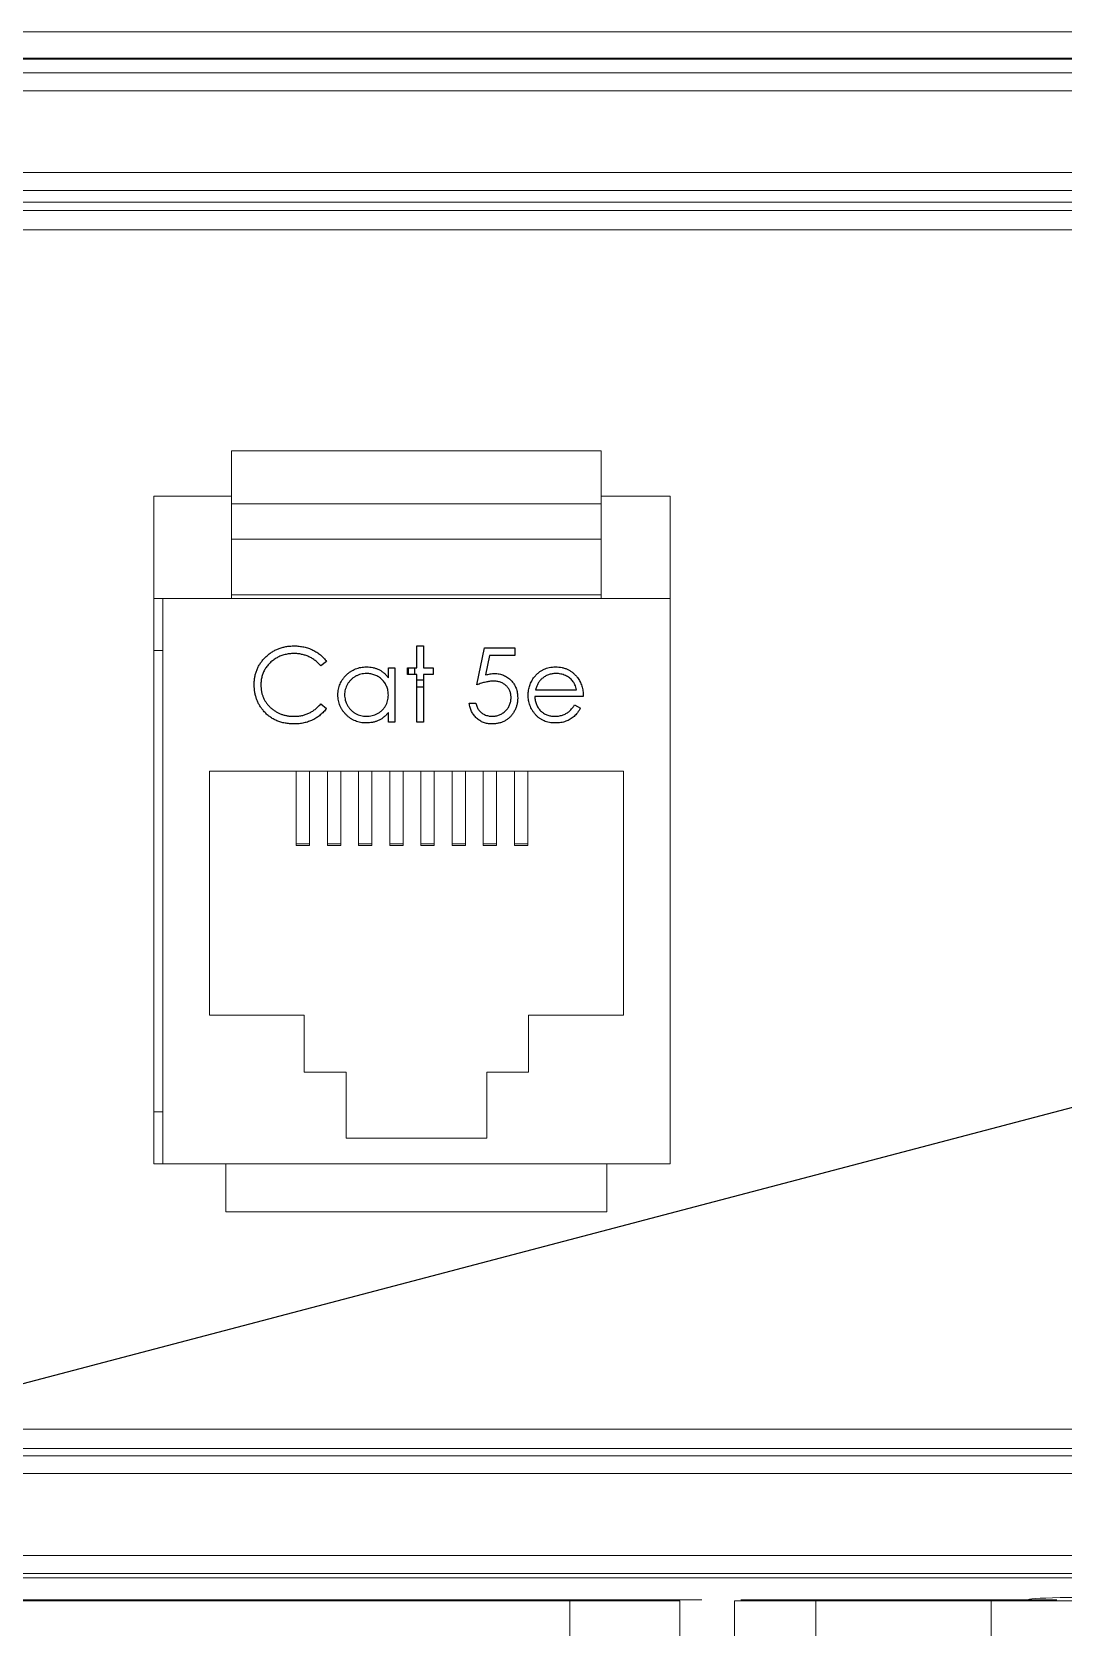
# Model space of a CAD drawing. Header units: inches. Extents: x 0 to 34.2, y 0 to 22.
# Drawn here: x 7.816 to 8.372, y 9.25 to 10.11 of the extents above; entities that cross this region are included whole.
import ezdxf
from ezdxf.enums import TextEntityAlignment as Align

# ---------------------------------------------------------------- set-up
doc = ezdxf.new("R2010")
doc.units = ezdxf.units.IN
doc.header["$MEASUREMENT"] = 0
for name, color, linetype in [('RED_16AWG', 1, 'Continuous'), ('SYMS', 7, 'Continuous'), ('Text', 140, 'Continuous')]:
    doc.layers.add(name, color=color, linetype=linetype)
doc.styles.add('WD', font='romans.shx', dxfattribs={"height": 0.185})

# ---------------------------------------------------------------- blocks, each defined once
blk = doc.blocks.new('HDV1_PROG_PORT')
at = {"color": 7, "linetype": 'Continuous', "lineweight": 15}
for p, q in [((2.00368, 0.86009), (0.14578, 0.86009)), ((0.30708, 0.84592), (1.84717, 0.84592)), ((0.30708, 0.84537), (1.84717, 0.84537)), ((1.85481, 0.83799), (0.29849, 0.83799)), ((0.29849, 0.82839), (1.85481, 0.82839)), ((1.78928, 0.78422), (0.36402, 0.78422)), ((0.36402, 0.77462), (1.78928, 0.77462)), ((0.35053, 0.76826), (1.80373, 0.76826)), ((0.41968, 0.76375), (1.73484, 0.76375)), ((0.34717, 0.75343), (1.80709, 0.75343)), ((0.81069, 0.63432), (0.61145, 0.63432)), ((0.61145, 0.60575), (0.61145, 0.63432)), ((0.81069, 0.63432), (0.81069, 0.60575)), ((0.56945, 0.60989), (0.56945, 0.24983)), ((0.61145, 0.60989), (0.56945, 0.60989)), ((0.61145, 0.60575), (0.61145, 0.58655)), ((0.61145, 0.60575), (0.81069, 0.60575)), ((0.84789, 0.60989), (0.81069, 0.60989)), ((0.81069, 0.60575), (0.81069, 0.58655)), ((0.84789, 0.60989), (0.84789, 0.55468)), ((0.61145, 0.55655), (0.61145, 0.58655)), ((0.61145, 0.58655), (0.81069, 0.58655)), ((0.81069, 0.55655), (0.81069, 0.58655)), ((0.56945, 0.55468), (0.57425, 0.55468)), ((0.57425, 0.55468), (0.84789, 0.55468)), ((0.57425, 0.24983), (0.57425, 0.55468)), ((0.61145, 0.55655), (0.81069, 0.55655)), ((0.61145, 0.55468), (0.61145, 0.55655)), ((0.81069, 0.55468), (0.81069, 0.55655)), ((0.84789, 0.55468), (0.84789, 0.24983)), ((0.56945, 0.5266), (0.57425, 0.5266)), ((0.59945, 0.46155), (0.59945, 0.33)), ((0.82269, 0.46155), (0.59945, 0.46155)), ((0.64626, 0.42244), (0.64626, 0.46155)), ((0.65346, 0.42244), (0.65346, 0.46155)), ((0.66306, 0.42244), (0.66306, 0.46155)), ((0.67026, 0.42244), (0.67026, 0.46155)), ((0.67986, 0.42244), (0.67986, 0.46155)), ((0.68707, 0.42244), (0.68707, 0.46155)), ((0.69667, 0.42244), (0.69667, 0.46155)), ((0.70387, 0.42244), (0.70387, 0.46155)), ((0.71347, 0.42244), (0.71347, 0.46155)), ((0.72067, 0.42244), (0.72067, 0.46155)), ((0.73027, 0.42244), (0.73027, 0.46155)), ((0.73747, 0.42244), (0.73747, 0.46155)), ((0.74708, 0.42244), (0.74708, 0.46155)), ((0.75428, 0.42244), (0.75428, 0.46155)), ((0.76388, 0.42244), (0.76388, 0.46155)), ((0.77108, 0.42244), (0.77108, 0.46155)), ((0.82269, 0.33), (0.82269, 0.46155)), ((0.64626, 0.42154), (0.64626, 0.42244)), ((0.64626, 0.42244), (0.65346, 0.42244)), ((0.65346, 0.42154), (0.64626, 0.42154)), ((0.65346, 0.42244), (0.65346, 0.42154)), ((0.66306, 0.42244), (0.66306, 0.42154)), ((0.66306, 0.42244), (0.67026, 0.42244)), ((0.67026, 0.42154), (0.66306, 0.42154)), ((0.67026, 0.42244), (0.67026, 0.42154)), ((0.67986, 0.42244), (0.67986, 0.42154)), ((0.67986, 0.42244), (0.68707, 0.42244)), ((0.68707, 0.42154), (0.67986, 0.42154)), ((0.68707, 0.42244), (0.68707, 0.42154)), ((0.69667, 0.42244), (0.69667, 0.42154)), ((0.69667, 0.42244), (0.70387, 0.42244)), ((0.70387, 0.42154), (0.69667, 0.42154)), ((0.70387, 0.42244), (0.70387, 0.42154)), ((0.71347, 0.42244), (0.71347, 0.42154)), ((0.71347, 0.42244), (0.72067, 0.42244)), ((0.72067, 0.42154), (0.71347, 0.42154)), ((0.72067, 0.42244), (0.72067, 0.42154)), ((0.73027, 0.42244), (0.73027, 0.42154)), ((0.73027, 0.42244), (0.73747, 0.42244)), ((0.73747, 0.42154), (0.73027, 0.42154)), ((0.73747, 0.42244), (0.73747, 0.42154)), ((0.74708, 0.42244), (0.74708, 0.42154)), ((0.74708, 0.42244), (0.75428, 0.42244)), ((0.75428, 0.42154), (0.74708, 0.42154)), ((0.75428, 0.42244), (0.75428, 0.42154)), ((0.76388, 0.42244), (0.76388, 0.42154)), ((0.76388, 0.42244), (0.77108, 0.42244)), ((0.77108, 0.42154), (0.76388, 0.42154)), ((0.77108, 0.42244), (0.77108, 0.42154)), ((0.59945, 0.33), (0.65058, 0.33)), ((0.65058, 0.33), (0.65058, 0.29928)), ((0.77156, 0.33), (0.82269, 0.33)), ((0.77156, 0.29928), (0.77156, 0.33)), ((0.65058, 0.29928), (0.67314, 0.29928)), ((0.67314, 0.29928), (0.67314, 0.26375)), ((0.749, 0.29928), (0.77156, 0.29928)), ((0.749, 0.26375), (0.749, 0.29928)), ((0.56945, 0.27792), (0.57425, 0.27792)), ((0.67314, 0.26375), (0.749, 0.26375)), ((0.57425, 0.24983), (0.56945, 0.24983)), ((0.84789, 0.24983), (0.57425, 0.24983)), ((0.60833, 0.22391), (0.60833, 0.24983)), ((0.81381, 0.22391), (0.81381, 0.24983)), ((0.60833, 0.22391), (0.81381, 0.22391)), ((1.80709, 0.10677), (0.34717, 0.10677)), ((1.73484, 0.09645), (0.41968, 0.09645)), ((1.78928, 0.09243), (0.36402, 0.09243)), ((0.36402, 0.08283), (1.78928, 0.08283)), ((1.85481, 0.03866), (0.29849, 0.03866)), ((0.29849, 0.02906), (1.85481, 0.02906)), ((1.84717, 0.02662), (0.30708, 0.02662)), ((0.86503, 0.01483), (0.30708, 0.01483)), ((0.79388, 0.01428), (0.30708, 0.01428)), ((0.8531, 0.01428), (0.79388, 0.01428)), ((0.79388, 0.01428), (0.79388, -0.1067)), ((0.8531, -0.1067), (0.8531, 0.01428)), ((0.92641, 0.01428), (0.88254, 0.01428)), ((0.88254, 0.01428), (0.88254, -0.1067)), ((1.04128, 0.01483), (0.88596, 0.01483)), ((0.92641, 0.01428), (0.92641, -0.1067)), ((1.02096, 0.01428), (0.92641, 0.01428)), ((1.1333, 0.01428), (1.02096, 0.01428)), ((1.02096, 0.01428), (1.02096, -0.1067)), ((1.04128, 0.01483), (1.05636, 0.01483))]:
    blk.add_line(p, q, dxfattribs=at)
at = {"color": 7, "linetype": 'Continuous', "lineweight": 15, "extrusion": (0, 0, -1)}
blk.add_ellipse((1.07713, 0.01495), major_axis=(-0.03601, 0), ratio=0.034921, start_param=6.189716, end_param=9.518247, dxfattribs=at)
at = {"color": 7, "linetype": 'Continuous', "lineweight": 15}
for points, degree in [([(0.85149, 0.01428), (0.85149, 0.01483)], 1), ([(0.8995, 0.01483), (0.8995, 0.01428)], 1), ([(0.90778, 0.01428), (0.90749, 0.01466), (0.90715, 0.01483), (0.90675, 0.01483)], 3), ([(0.9091, 0.01483), (0.9091, 0.01428)], 1)]:
    blk.add_open_spline(points, degree=degree, dxfattribs=at)
at = {"layer": 'Text'}
for p, q in [((0.71132, 0.51726), (0.71132, 0.52906)), ((0.71132, 0.52906), (0.71491, 0.52906)), ((0.71491, 0.52906), (0.71491, 0.51726)), ((0.74363, 0.50803), (0.74773, 0.52804)), ((0.74773, 0.52804), (0.76415, 0.52804)), ((0.76415, 0.52804), (0.76415, 0.52393)), ((0.66259, 0.52069), (0.65945, 0.51829)), ((0.69593, 0.51726), (0.69952, 0.51726)), ((0.69593, 0.51185), (0.69593, 0.51726)), ((0.69952, 0.51726), (0.69952, 0.48803)), ((0.70619, 0.51367), (0.70619, 0.51726)), ((0.70619, 0.51726), (0.71132, 0.51726)), ((0.70657, 0.51726), (0.70657, 0.51367)), ((0.71016, 0.51367), (0.71016, 0.51726)), ((0.71491, 0.51726), (0.72004, 0.51726)), ((0.72004, 0.51726), (0.72004, 0.51367)), ((0.75054, 0.52393), (0.74838, 0.51341)), ((0.76415, 0.52393), (0.75054, 0.52393)), ((0.71132, 0.51367), (0.70619, 0.51367)), ((0.71132, 0.48803), (0.71132, 0.51367)), ((0.71491, 0.51061), (0.71132, 0.51061)), ((0.72004, 0.51367), (0.71491, 0.51367)), ((0.71491, 0.51367), (0.71491, 0.48803)), ((0.71132, 0.50702), (0.71491, 0.50702)), ((0.80107, 0.50188), (0.77492, 0.50188)), ((0.77529, 0.50547), (0.79748, 0.50547)), ((0.65945, 0.49777), (0.66259, 0.49539)), ((0.69593, 0.48803), (0.69593, 0.49309)), ((0.73953, 0.49829), (0.74312, 0.49829)), ((0.79635, 0.49726), (0.79954, 0.49559)), ((0.69952, 0.48803), (0.69593, 0.48803)), ((0.71491, 0.48803), (0.71132, 0.48803))]:
    blk.add_line(p, q, dxfattribs=at)
at = {"layer": 'Text', "flags": 128}
for points in [[(0.68415, 0.51419), (0.68415, 0.51419)], [(0.67234, 0.50269), (0.67234, 0.50269)]]:
    blk.add_lwpolyline(points, dxfattribs=at)
at = {"layer": 'Text'}
for points, knots in [([(0.62361, 0.50826), (0.62363, 0.50898), (0.62366, 0.5104), (0.62396, 0.51248), (0.62444, 0.51447), (0.62512, 0.51637), (0.62598, 0.51819), (0.62704, 0.51991), (0.62829, 0.52155), (0.62973, 0.52308), (0.6313, 0.52448), (0.63298, 0.52572), (0.63478, 0.52674), (0.63666, 0.5276), (0.63864, 0.52826), (0.64072, 0.52872), (0.6429, 0.52901), (0.64438, 0.52904), (0.64514, 0.52906)], [0, 0, 0, 0, 0.0645578, 0.1270135, 0.1879548, 0.2480139, 0.3077477, 0.3682345, 0.4294698, 0.4927434, 0.5562578, 0.6182168, 0.6796555, 0.7412455, 0.8034153, 0.8668155, 0.9323283, 1, 1, 1, 1]), ([(0.62361, 0.50826), (0.62363, 0.50898), (0.62366, 0.5104), (0.62396, 0.51248), (0.62444, 0.51447), (0.62512, 0.51637), (0.62598, 0.51819), (0.62704, 0.51991), (0.62829, 0.52155), (0.62973, 0.52308), (0.6313, 0.52448), (0.63298, 0.52572), (0.63478, 0.52674), (0.63666, 0.5276), (0.63864, 0.52826), (0.64072, 0.52872), (0.6429, 0.52901), (0.64438, 0.52904), (0.64514, 0.52906)], [0, 0, 0, 0, 0.0645578, 0.1270135, 0.1879548, 0.2480139, 0.3077477, 0.3682345, 0.4294698, 0.4927434, 0.5562578, 0.6182168, 0.6796555, 0.7412455, 0.8034153, 0.8668155, 0.9323283, 1, 1, 1, 1]), ([(0.64491, 0.52496), (0.64451, 0.52495), (0.64371, 0.52494), (0.64253, 0.52482), (0.64136, 0.52465), (0.64023, 0.5244), (0.63911, 0.52408), (0.63801, 0.5237), (0.63695, 0.52322), (0.6359, 0.5227), (0.6349, 0.52211), (0.63395, 0.52147), (0.63305, 0.52078), (0.63222, 0.52004), (0.63144, 0.51926), (0.63072, 0.51842), (0.63007, 0.51753), (0.62947, 0.5166), (0.62893, 0.51563), (0.62847, 0.51462), (0.62807, 0.51359), (0.62776, 0.51253), (0.62751, 0.51144), (0.62733, 0.51031), (0.62721, 0.50916), (0.6272, 0.50838), (0.6272, 0.50799)], [0, 0, 0, 0, 0.043955, 0.087502, 0.130463, 0.172752, 0.215403, 0.25765, 0.300153, 0.343121, 0.385925, 0.427686, 0.468818, 0.509492, 0.549883, 0.58998, 0.630405, 0.670869, 0.711384, 0.751627, 0.791776, 0.832459, 0.873319, 0.914543, 0.956924, 1, 1, 1, 1]), ([(0.64491, 0.52496), (0.64451, 0.52495), (0.64371, 0.52494), (0.64253, 0.52482), (0.64136, 0.52465), (0.64023, 0.5244), (0.63911, 0.52408), (0.63801, 0.5237), (0.63695, 0.52322), (0.6359, 0.5227), (0.6349, 0.52211), (0.63395, 0.52147), (0.63305, 0.52078), (0.63222, 0.52004), (0.63144, 0.51926), (0.63072, 0.51842), (0.63007, 0.51753), (0.62947, 0.5166), (0.62893, 0.51563), (0.62847, 0.51462), (0.62807, 0.51359), (0.62776, 0.51253), (0.62751, 0.51144), (0.62733, 0.51031), (0.62721, 0.50916), (0.6272, 0.50838), (0.6272, 0.50799)], [0, 0, 0, 0, 0.043955, 0.087502, 0.130463, 0.172752, 0.215403, 0.25765, 0.300153, 0.343121, 0.385925, 0.427686, 0.468818, 0.509492, 0.549883, 0.58998, 0.630405, 0.670869, 0.711384, 0.751627, 0.791776, 0.832459, 0.873319, 0.914543, 0.956924, 1, 1, 1, 1]), ([(0.65945, 0.51829), (0.65923, 0.51856), (0.65878, 0.51909), (0.65806, 0.51983), (0.65732, 0.52053), (0.65654, 0.52119), (0.65572, 0.52177), (0.65488, 0.52232), (0.65399, 0.52282), (0.65277, 0.52342), (0.65118, 0.52404), (0.64917, 0.52457), (0.64707, 0.5249), (0.64564, 0.52494), (0.64491, 0.52496)], [0, 0, 0, 0, 0.063163, 0.125475, 0.187121, 0.248294, 0.309295, 0.36985, 0.430973, 0.492456, 0.616148, 0.740844, 0.868183, 1, 1, 1, 1]), ([(0.65945, 0.51829), (0.65923, 0.51856), (0.65878, 0.51909), (0.65806, 0.51983), (0.65732, 0.52053), (0.65654, 0.52119), (0.65572, 0.52177), (0.65488, 0.52232), (0.65399, 0.52282), (0.65277, 0.52342), (0.65118, 0.52404), (0.64917, 0.52457), (0.64707, 0.5249), (0.64564, 0.52494), (0.64491, 0.52496)], [0, 0, 0, 0, 0.063163, 0.125475, 0.187121, 0.248294, 0.309295, 0.36985, 0.430973, 0.492456, 0.616148, 0.740844, 0.868183, 1, 1, 1, 1]), ([(0.64514, 0.52906), (0.6456, 0.52906), (0.64651, 0.52904), (0.64785, 0.52894), (0.64916, 0.52876), (0.65044, 0.52852), (0.65168, 0.52822), (0.65289, 0.52783), (0.65407, 0.52738), (0.65521, 0.52687), (0.65631, 0.52629), (0.65736, 0.52566), (0.65836, 0.52497), (0.65932, 0.52423), (0.66021, 0.52343), (0.66107, 0.52258), (0.66186, 0.52166), (0.66235, 0.52102), (0.66259, 0.52069)], [0, 0, 0, 0, 0.068548, 0.135683, 0.201215, 0.265682, 0.329267, 0.392395, 0.45507, 0.517127, 0.57879, 0.63974, 0.700192, 0.759806, 0.819628, 0.879355, 0.939512, 1, 1, 1, 1]), ([(0.64514, 0.52906), (0.6456, 0.52906), (0.64651, 0.52904), (0.64785, 0.52894), (0.64916, 0.52876), (0.65044, 0.52852), (0.65168, 0.52822), (0.65289, 0.52783), (0.65407, 0.52738), (0.65521, 0.52687), (0.65631, 0.52629), (0.65736, 0.52566), (0.65836, 0.52497), (0.65932, 0.52423), (0.66021, 0.52343), (0.66107, 0.52258), (0.66186, 0.52166), (0.66235, 0.52102), (0.66259, 0.52069)], [0, 0, 0, 0, 0.068548, 0.135683, 0.201215, 0.265682, 0.329267, 0.392395, 0.45507, 0.517127, 0.57879, 0.63974, 0.700192, 0.759806, 0.819628, 0.879355, 0.939512, 1, 1, 1, 1]), ([(0.66875, 0.50273), (0.66876, 0.50323), (0.66879, 0.50424), (0.669, 0.50572), (0.66935, 0.50714), (0.66985, 0.50851), (0.67049, 0.50981), (0.67127, 0.51106), (0.67218, 0.51226), (0.67324, 0.51338), (0.67438, 0.51441), (0.6756, 0.5153), (0.67687, 0.51608), (0.67821, 0.51669), (0.6796, 0.51719), (0.68105, 0.51753), (0.68256, 0.51773), (0.68358, 0.51776), (0.6841, 0.51778)], [0, 0, 0, 0, 0.063775, 0.126079, 0.186904, 0.247574, 0.308003, 0.369132, 0.432033, 0.496791, 0.561611, 0.624914, 0.686726, 0.748079, 0.809582, 0.871631, 0.934886, 1, 1, 1, 1]), ([(0.66875, 0.50273), (0.66876, 0.50323), (0.66879, 0.50424), (0.669, 0.50572), (0.66935, 0.50714), (0.66985, 0.50851), (0.67049, 0.50981), (0.67127, 0.51106), (0.67218, 0.51226), (0.67324, 0.51338), (0.67438, 0.51441), (0.6756, 0.5153), (0.67687, 0.51608), (0.67821, 0.51669), (0.6796, 0.51719), (0.68105, 0.51753), (0.68256, 0.51773), (0.68358, 0.51776), (0.6841, 0.51778)], [0, 0, 0, 0, 0.063775, 0.126079, 0.186904, 0.247574, 0.308003, 0.369132, 0.432033, 0.496791, 0.561611, 0.624914, 0.686726, 0.748079, 0.809582, 0.871631, 0.934886, 1, 1, 1, 1]), ([(0.6841, 0.51778), (0.6847, 0.51776), (0.68587, 0.51773), (0.68758, 0.51746), (0.6892, 0.51701), (0.69074, 0.51639), (0.69219, 0.51557), (0.69355, 0.51454), (0.69481, 0.5133), (0.69555, 0.51235), (0.69593, 0.51185)], [0, 0, 0, 0, 0.129862, 0.254654, 0.376015, 0.495255, 0.614798, 0.738106, 0.865196, 1, 1, 1, 1]), ([(0.6841, 0.51778), (0.6847, 0.51776), (0.68587, 0.51773), (0.68758, 0.51746), (0.6892, 0.51701), (0.69074, 0.51639), (0.69219, 0.51557), (0.69355, 0.51454), (0.69481, 0.5133), (0.69555, 0.51235), (0.69593, 0.51185)], [0, 0, 0, 0, 0.129862, 0.254654, 0.376015, 0.495255, 0.614798, 0.738106, 0.865196, 1, 1, 1, 1]), ([(0.77469, 0.51233), (0.77505, 0.51276), (0.77577, 0.51361), (0.77697, 0.51473), (0.77828, 0.51567), (0.77967, 0.51645), (0.78116, 0.51704), (0.78273, 0.51748), (0.7844, 0.51772), (0.78554, 0.51776), (0.78612, 0.51778)], [0, 0, 0, 0, 0.128835, 0.253589, 0.374643, 0.49534, 0.616325, 0.739759, 0.866842, 1, 1, 1, 1]), ([(0.77469, 0.51233), (0.77505, 0.51276), (0.77577, 0.51361), (0.77697, 0.51473), (0.77828, 0.51567), (0.77967, 0.51645), (0.78116, 0.51704), (0.78273, 0.51748), (0.7844, 0.51772), (0.78554, 0.51776), (0.78612, 0.51778)], [0, 0, 0, 0, 0.128835, 0.253589, 0.374643, 0.49534, 0.616325, 0.739759, 0.866842, 1, 1, 1, 1]), ([(0.78612, 0.51778), (0.78672, 0.51776), (0.7879, 0.51773), (0.78961, 0.51745), (0.79123, 0.517), (0.79276, 0.51637), (0.7942, 0.51556), (0.79554, 0.51455), (0.79679, 0.51338), (0.79752, 0.51248), (0.79789, 0.51202)], [0, 0, 0, 0, 0.13204, 0.259033, 0.38188, 0.502258, 0.622752, 0.744743, 0.870109, 1, 1, 1, 1]), ([(0.78612, 0.51778), (0.78672, 0.51776), (0.7879, 0.51773), (0.78961, 0.51745), (0.79123, 0.517), (0.79276, 0.51637), (0.7942, 0.51556), (0.79554, 0.51455), (0.79679, 0.51338), (0.79752, 0.51248), (0.79789, 0.51202)], [0, 0, 0, 0, 0.13204, 0.259033, 0.38188, 0.502258, 0.622752, 0.744743, 0.870109, 1, 1, 1, 1]), ([(0.62868, 0.494), (0.62828, 0.4945), (0.62747, 0.49549), (0.62644, 0.49709), (0.62556, 0.49876), (0.62485, 0.50052), (0.62429, 0.50235), (0.6239, 0.50425), (0.62365, 0.50623), (0.62362, 0.50758), (0.62361, 0.50826)], [0, 0, 0, 0, 0.124329, 0.247156, 0.36878, 0.490734, 0.613614, 0.738958, 0.867311, 1, 1, 1, 1]), ([(0.62868, 0.494), (0.62828, 0.4945), (0.62747, 0.49549), (0.62644, 0.49709), (0.62556, 0.49876), (0.62485, 0.50052), (0.62429, 0.50235), (0.6239, 0.50425), (0.62365, 0.50623), (0.62362, 0.50758), (0.62361, 0.50826)], [0, 0, 0, 0, 0.124329, 0.247156, 0.36878, 0.490734, 0.613614, 0.738958, 0.867311, 1, 1, 1, 1]), ([(0.6272, 0.50799), (0.62721, 0.5074), (0.62724, 0.50624), (0.6275, 0.50454), (0.62788, 0.50291), (0.62845, 0.50136), (0.62916, 0.49988), (0.63005, 0.49848), (0.63109, 0.49715), (0.63228, 0.49592), (0.63359, 0.49479), (0.63499, 0.4938), (0.63649, 0.49297), (0.63806, 0.49229), (0.63972, 0.49176), (0.64146, 0.49138), (0.64328, 0.49114), (0.64453, 0.49112), (0.64516, 0.49111)], [0, 0, 0, 0, 0.064323, 0.12629, 0.186726, 0.246146, 0.305576, 0.365429, 0.426326, 0.48884, 0.551725, 0.613919, 0.675484, 0.737334, 0.800229, 0.864502, 0.931041, 1, 1, 1, 1]), ([(0.6272, 0.50799), (0.62721, 0.5074), (0.62724, 0.50624), (0.6275, 0.50454), (0.62788, 0.50291), (0.62845, 0.50136), (0.62916, 0.49988), (0.63005, 0.49848), (0.63109, 0.49715), (0.63228, 0.49592), (0.63359, 0.49479), (0.63499, 0.4938), (0.63649, 0.49297), (0.63806, 0.49229), (0.63972, 0.49176), (0.64146, 0.49138), (0.64328, 0.49114), (0.64453, 0.49112), (0.64516, 0.49111)], [0, 0, 0, 0, 0.064323, 0.12629, 0.186726, 0.246146, 0.305576, 0.365429, 0.426326, 0.48884, 0.551725, 0.613919, 0.675484, 0.737334, 0.800229, 0.864502, 0.931041, 1, 1, 1, 1]), ([(0.68415, 0.51419), (0.68362, 0.51417), (0.68259, 0.51413), (0.68107, 0.51384), (0.67961, 0.51336), (0.67823, 0.51271), (0.67694, 0.51189), (0.67579, 0.51089), (0.67477, 0.50975), (0.67391, 0.50847), (0.6732, 0.50709), (0.67271, 0.50566), (0.67239, 0.50419), (0.67235, 0.50319), (0.67234, 0.50269)], [0, 0, 0, 0, 0.0859205, 0.1695934, 0.2524755, 0.3362445, 0.4195045, 0.5020359, 0.5847746, 0.6698465, 0.7541849, 0.8366582, 0.9180097, 1, 1, 1, 1]), ([(0.69593, 0.50258), (0.69592, 0.50299), (0.6959, 0.50378), (0.69573, 0.50495), (0.69547, 0.50607), (0.6951, 0.50713), (0.69461, 0.50815), (0.69403, 0.50911), (0.69333, 0.51003), (0.69254, 0.51087), (0.69167, 0.51165), (0.69074, 0.51234), (0.68976, 0.5129), (0.68873, 0.51337), (0.68766, 0.51375), (0.68653, 0.51399), (0.68536, 0.51417), (0.68456, 0.51418), (0.68415, 0.51419)], [0, 0, 0, 0, 0.065634, 0.129188, 0.191219, 0.251913, 0.312507, 0.373494, 0.435152, 0.498741, 0.562095, 0.624187, 0.685476, 0.746097, 0.807612, 0.869967, 0.933951, 1, 1, 1, 1]), ([(0.69593, 0.50258), (0.69592, 0.50299), (0.6959, 0.50378), (0.69573, 0.50495), (0.69547, 0.50607), (0.6951, 0.50713), (0.69461, 0.50815), (0.69403, 0.50911), (0.69333, 0.51003), (0.69254, 0.51087), (0.69167, 0.51165), (0.69074, 0.51234), (0.68976, 0.5129), (0.68873, 0.51337), (0.68766, 0.51375), (0.68653, 0.51399), (0.68536, 0.51417), (0.68456, 0.51418), (0.68415, 0.51419)], [0, 0, 0, 0, 0.065634, 0.129188, 0.191219, 0.251913, 0.312507, 0.373494, 0.435152, 0.498741, 0.562095, 0.624187, 0.685476, 0.746097, 0.807612, 0.869967, 0.933951, 1, 1, 1, 1]), ([(0.75245, 0.51008), (0.75213, 0.51008), (0.75149, 0.51006), (0.75051, 0.50996), (0.74948, 0.5098), (0.7484, 0.50958), (0.74728, 0.50928), (0.7461, 0.50893), (0.74488, 0.50851), (0.74405, 0.50819), (0.74363, 0.50803)], [0, 0, 0, 0, 0.102203, 0.211023, 0.3251, 0.446502, 0.573788, 0.708901, 0.850358, 1, 1, 1, 1]), ([(0.75245, 0.51008), (0.75213, 0.51008), (0.75149, 0.51006), (0.75051, 0.50996), (0.74948, 0.5098), (0.7484, 0.50958), (0.74728, 0.50928), (0.7461, 0.50893), (0.74488, 0.50851), (0.74405, 0.50819), (0.74363, 0.50803)], [0, 0, 0, 0, 0.102203, 0.211023, 0.3251, 0.446502, 0.573788, 0.708901, 0.850358, 1, 1, 1, 1]), ([(0.74838, 0.51341), (0.74881, 0.51353), (0.74963, 0.51375), (0.75084, 0.514), (0.75199, 0.51416), (0.75273, 0.51418), (0.75309, 0.51419)], [0, 0, 0, 0, 0.275068, 0.532901, 0.773973, 1, 1, 1, 1]), ([(0.74838, 0.51341), (0.74881, 0.51353), (0.74963, 0.51375), (0.75084, 0.514), (0.75199, 0.51416), (0.75273, 0.51418), (0.75309, 0.51419)], [0, 0, 0, 0, 0.275068, 0.532901, 0.773973, 1, 1, 1, 1]), ([(0.76209, 0.50125), (0.76209, 0.50157), (0.76207, 0.5022), (0.76195, 0.50312), (0.76174, 0.50399), (0.76145, 0.50481), (0.76108, 0.50559), (0.76063, 0.50633), (0.76009, 0.50701), (0.75947, 0.50764), (0.75879, 0.50822), (0.75805, 0.50872), (0.75724, 0.50914), (0.7564, 0.5095), (0.75548, 0.50975), (0.75452, 0.50995), (0.7535, 0.51006), (0.7528, 0.51008), (0.75245, 0.51008)], [0, 0, 0, 0, 0.065351, 0.127916, 0.18836, 0.247216, 0.30563, 0.36377, 0.422661, 0.482687, 0.5433, 0.604118, 0.664965, 0.727413, 0.791468, 0.858055, 0.927037, 1, 1, 1, 1]), ([(0.76209, 0.50125), (0.76209, 0.50157), (0.76207, 0.5022), (0.76195, 0.50312), (0.76174, 0.50399), (0.76145, 0.50481), (0.76108, 0.50559), (0.76063, 0.50633), (0.76009, 0.50701), (0.75947, 0.50764), (0.75879, 0.50822), (0.75805, 0.50872), (0.75724, 0.50914), (0.7564, 0.5095), (0.75548, 0.50975), (0.75452, 0.50995), (0.7535, 0.51006), (0.7528, 0.51008), (0.75245, 0.51008)], [0, 0, 0, 0, 0.065351, 0.127916, 0.18836, 0.247216, 0.30563, 0.36377, 0.422661, 0.482687, 0.5433, 0.604118, 0.664965, 0.727413, 0.791468, 0.858055, 0.927037, 1, 1, 1, 1]), ([(0.75309, 0.51419), (0.75354, 0.51418), (0.75442, 0.51416), (0.7557, 0.51398), (0.75693, 0.51369), (0.7581, 0.51329), (0.7592, 0.51277), (0.76024, 0.51213), (0.76123, 0.51138), (0.76214, 0.51052), (0.76297, 0.50957), (0.7637, 0.50856), (0.76432, 0.50747), (0.76482, 0.50632), (0.76521, 0.50511), (0.76548, 0.50383), (0.76565, 0.50249), (0.76567, 0.50157), (0.76568, 0.5011)], [0, 0, 0, 0, 0.065808, 0.129394, 0.190894, 0.251281, 0.310815, 0.370371, 0.430768, 0.492881, 0.555104, 0.616067, 0.677256, 0.73826, 0.800762, 0.864778, 0.931045, 1, 1, 1, 1]), ([(0.75309, 0.51419), (0.75354, 0.51418), (0.75442, 0.51416), (0.7557, 0.51398), (0.75693, 0.51369), (0.7581, 0.51329), (0.7592, 0.51277), (0.76024, 0.51213), (0.76123, 0.51138), (0.76214, 0.51052), (0.76297, 0.50957), (0.7637, 0.50856), (0.76432, 0.50747), (0.76482, 0.50632), (0.76521, 0.50511), (0.76548, 0.50383), (0.76565, 0.50249), (0.76567, 0.50157), (0.76568, 0.5011)], [0, 0, 0, 0, 0.065808, 0.129394, 0.190894, 0.251281, 0.310815, 0.370371, 0.430768, 0.492881, 0.555104, 0.616067, 0.677256, 0.73826, 0.800762, 0.864778, 0.931045, 1, 1, 1, 1]), ([(0.77133, 0.50257), (0.77134, 0.50302), (0.77136, 0.50391), (0.77151, 0.50522), (0.77178, 0.5065), (0.77215, 0.50775), (0.77262, 0.50895), (0.77321, 0.51012), (0.77389, 0.51126), (0.77442, 0.51197), (0.77469, 0.51233)], [0, 0, 0, 0, 0.128045, 0.253768, 0.377428, 0.500551, 0.623296, 0.746578, 0.872348, 1, 1, 1, 1]), ([(0.77133, 0.50257), (0.77134, 0.50302), (0.77136, 0.50391), (0.77151, 0.50522), (0.77178, 0.5065), (0.77215, 0.50775), (0.77262, 0.50895), (0.77321, 0.51012), (0.77389, 0.51126), (0.77442, 0.51197), (0.77469, 0.51233)], [0, 0, 0, 0, 0.128045, 0.253768, 0.377428, 0.500551, 0.623296, 0.746578, 0.872348, 1, 1, 1, 1]), ([(0.77877, 0.51145), (0.77858, 0.51127), (0.77819, 0.51092), (0.77768, 0.51032), (0.77718, 0.50967), (0.77673, 0.50895), (0.77632, 0.50817), (0.77594, 0.50733), (0.77559, 0.50642), (0.77539, 0.50579), (0.77529, 0.50547)], [0, 0, 0, 0, 0.109984, 0.22258, 0.3385, 0.458709, 0.585535, 0.717518, 0.854667, 1, 1, 1, 1]), ([(0.77877, 0.51145), (0.77858, 0.51127), (0.77819, 0.51092), (0.77768, 0.51032), (0.77718, 0.50967), (0.77673, 0.50895), (0.77632, 0.50817), (0.77594, 0.50733), (0.77559, 0.50642), (0.77539, 0.50579), (0.77529, 0.50547)], [0, 0, 0, 0, 0.109984, 0.22258, 0.3385, 0.458709, 0.585535, 0.717518, 0.854667, 1, 1, 1, 1]), ([(0.7863, 0.51419), (0.78595, 0.51418), (0.78524, 0.51417), (0.78419, 0.51403), (0.78319, 0.51382), (0.78222, 0.51352), (0.7813, 0.51313), (0.78041, 0.51266), (0.77957, 0.5121), (0.77904, 0.51166), (0.77877, 0.51145)], [0, 0, 0, 0, 0.131092, 0.259141, 0.384162, 0.505992, 0.629098, 0.750669, 0.874039, 1, 1, 1, 1]), ([(0.7863, 0.51419), (0.78595, 0.51418), (0.78524, 0.51417), (0.78419, 0.51403), (0.78319, 0.51382), (0.78222, 0.51352), (0.7813, 0.51313), (0.78041, 0.51266), (0.77957, 0.5121), (0.77904, 0.51166), (0.77877, 0.51145)], [0, 0, 0, 0, 0.131092, 0.259141, 0.384162, 0.505992, 0.629098, 0.750669, 0.874039, 1, 1, 1, 1]), ([(0.79748, 0.50547), (0.79735, 0.50594), (0.7971, 0.50686), (0.79657, 0.50813), (0.79598, 0.50926), (0.79527, 0.51024), (0.79447, 0.5111), (0.79355, 0.51186), (0.79252, 0.51254), (0.79138, 0.51312), (0.79017, 0.5136), (0.78891, 0.51393), (0.78762, 0.51416), (0.78674, 0.51418), (0.7863, 0.51419)], [0, 0, 0, 0, 0.09624, 0.185231, 0.267501, 0.3444, 0.419595, 0.496891, 0.576638, 0.660268, 0.745387, 0.83004, 0.914474, 1, 1, 1, 1]), ([(0.79748, 0.50547), (0.79735, 0.50594), (0.7971, 0.50686), (0.79657, 0.50813), (0.79598, 0.50926), (0.79527, 0.51024), (0.79447, 0.5111), (0.79355, 0.51186), (0.79252, 0.51254), (0.79138, 0.51312), (0.79017, 0.5136), (0.78891, 0.51393), (0.78762, 0.51416), (0.78674, 0.51418), (0.7863, 0.51419)], [0, 0, 0, 0, 0.09624, 0.185231, 0.267501, 0.3444, 0.419595, 0.496891, 0.576638, 0.660268, 0.745387, 0.83004, 0.914474, 1, 1, 1, 1]), ([(0.79789, 0.51202), (0.79815, 0.51168), (0.79865, 0.51099), (0.79928, 0.50987), (0.79983, 0.50869), (0.80027, 0.50745), (0.80062, 0.50615), (0.80088, 0.50478), (0.80103, 0.50335), (0.80106, 0.50237), (0.80107, 0.50188)], [0, 0, 0, 0, 0.118522, 0.236255, 0.356174, 0.47725, 0.60154, 0.729618, 0.862158, 1, 1, 1, 1]), ([(0.79789, 0.51202), (0.79815, 0.51168), (0.79865, 0.51099), (0.79928, 0.50987), (0.79983, 0.50869), (0.80027, 0.50745), (0.80062, 0.50615), (0.80088, 0.50478), (0.80103, 0.50335), (0.80106, 0.50237), (0.80107, 0.50188)], [0, 0, 0, 0, 0.118522, 0.236255, 0.356174, 0.47725, 0.60154, 0.729618, 0.862158, 1, 1, 1, 1]), ([(0.68399, 0.48752), (0.68347, 0.48753), (0.68245, 0.48756), (0.68096, 0.48777), (0.67951, 0.48812), (0.67813, 0.4886), (0.67681, 0.48923), (0.67554, 0.48999), (0.67433, 0.4909), (0.67319, 0.49193), (0.67215, 0.49306), (0.67124, 0.49426), (0.67047, 0.49553), (0.66984, 0.49685), (0.66934, 0.49824), (0.669, 0.49968), (0.66879, 0.50118), (0.66876, 0.50221), (0.66875, 0.50273)], [0, 0, 0, 0, 0.06462, 0.1274335, 0.1890041, 0.2499301, 0.3106685, 0.372329, 0.4349391, 0.4995755, 0.5641912, 0.6267352, 0.6881093, 0.7492936, 0.8103305, 0.8719012, 0.9350459, 1, 1, 1, 1]), ([(0.68399, 0.48752), (0.68347, 0.48753), (0.68245, 0.48756), (0.68096, 0.48777), (0.67951, 0.48812), (0.67813, 0.4886), (0.67681, 0.48923), (0.67554, 0.48999), (0.67433, 0.4909), (0.67319, 0.49193), (0.67215, 0.49306), (0.67124, 0.49426), (0.67047, 0.49553), (0.66984, 0.49685), (0.66934, 0.49824), (0.669, 0.49968), (0.66879, 0.50118), (0.66876, 0.50221), (0.66875, 0.50273)], [0, 0, 0, 0, 0.06462, 0.1274335, 0.1890041, 0.2499301, 0.3106685, 0.372329, 0.4349391, 0.4995755, 0.5641912, 0.6267352, 0.6881093, 0.7492936, 0.8103305, 0.8719012, 0.9350459, 1, 1, 1, 1]), ([(0.67234, 0.50269), (0.67236, 0.50219), (0.6724, 0.50119), (0.67271, 0.49972), (0.67322, 0.49828), (0.67392, 0.4969), (0.6748, 0.49561), (0.67581, 0.49445), (0.67698, 0.49345), (0.67827, 0.49261), (0.67965, 0.49193), (0.6811, 0.49146), (0.68259, 0.49116), (0.6836, 0.49112), (0.68412, 0.49111)], [0, 0, 0, 0, 0.081589, 0.162859, 0.245484, 0.330807, 0.416493, 0.499893, 0.583048, 0.667158, 0.751312, 0.833785, 0.916256, 1, 1, 1, 1]), ([(0.67234, 0.50269), (0.67236, 0.50219), (0.6724, 0.50119), (0.67271, 0.49972), (0.67322, 0.49828), (0.67392, 0.4969), (0.6748, 0.49561), (0.67581, 0.49445), (0.67698, 0.49345), (0.67827, 0.49261), (0.67965, 0.49193), (0.6811, 0.49146), (0.68259, 0.49116), (0.6836, 0.49112), (0.68412, 0.49111)], [0, 0, 0, 0, 0.081589, 0.162859, 0.245484, 0.330807, 0.416493, 0.499893, 0.583048, 0.667158, 0.751312, 0.833785, 0.916256, 1, 1, 1, 1]), ([(0.68412, 0.49111), (0.68464, 0.49113), (0.68567, 0.49116), (0.68719, 0.49145), (0.68867, 0.49193), (0.69009, 0.49259), (0.69141, 0.49341), (0.69259, 0.49437), (0.69359, 0.49549), (0.69444, 0.49672), (0.6951, 0.49806), (0.69559, 0.49949), (0.69587, 0.50101), (0.69591, 0.50205), (0.69593, 0.50258)], [0, 0, 0, 0, 0.084802, 0.168664, 0.252552, 0.33824, 0.423103, 0.505556, 0.586176, 0.667136, 0.748499, 0.830452, 0.913456, 1, 1, 1, 1]), ([(0.68412, 0.49111), (0.68464, 0.49113), (0.68567, 0.49116), (0.68719, 0.49145), (0.68867, 0.49193), (0.69009, 0.49259), (0.69141, 0.49341), (0.69259, 0.49437), (0.69359, 0.49549), (0.69444, 0.49672), (0.6951, 0.49806), (0.69559, 0.49949), (0.69587, 0.50101), (0.69591, 0.50205), (0.69593, 0.50258)], [0, 0, 0, 0, 0.084802, 0.168664, 0.252552, 0.33824, 0.423103, 0.505556, 0.586176, 0.667136, 0.748499, 0.830452, 0.913456, 1, 1, 1, 1]), ([(0.76568, 0.5011), (0.76568, 0.50077), (0.76566, 0.50013), (0.76558, 0.49916), (0.76544, 0.49822), (0.76524, 0.4973), (0.76498, 0.4964), (0.76467, 0.49552), (0.76429, 0.49467), (0.76387, 0.49383), (0.7634, 0.49303), (0.76287, 0.49228), (0.76232, 0.49157), (0.76173, 0.49091), (0.76108, 0.4903), (0.7604, 0.48974), (0.75968, 0.48922), (0.75892, 0.48876), (0.75813, 0.48834), (0.7573, 0.48799), (0.75645, 0.48768), (0.75557, 0.48743), (0.75465, 0.48724), (0.7537, 0.48711), (0.75273, 0.48701), (0.75207, 0.48701), (0.75173, 0.487)], [0, 0, 0, 0, 0.044014, 0.087434, 0.130118, 0.172554, 0.214555, 0.256298, 0.298438, 0.340849, 0.382715, 0.423924, 0.464246, 0.504074, 0.543862, 0.583567, 0.623094, 0.663229, 0.703551, 0.743938, 0.784541, 0.82575, 0.867757, 0.910745, 0.954914, 1, 1, 1, 1]), ([(0.76568, 0.5011), (0.76568, 0.50077), (0.76566, 0.50013), (0.76558, 0.49916), (0.76544, 0.49822), (0.76524, 0.4973), (0.76498, 0.4964), (0.76467, 0.49552), (0.76429, 0.49467), (0.76387, 0.49383), (0.7634, 0.49303), (0.76287, 0.49228), (0.76232, 0.49157), (0.76173, 0.49091), (0.76108, 0.4903), (0.7604, 0.48974), (0.75968, 0.48922), (0.75892, 0.48876), (0.75813, 0.48834), (0.7573, 0.48799), (0.75645, 0.48768), (0.75557, 0.48743), (0.75465, 0.48724), (0.7537, 0.48711), (0.75273, 0.48701), (0.75207, 0.48701), (0.75173, 0.487)], [0, 0, 0, 0, 0.044014, 0.087434, 0.130118, 0.172554, 0.214555, 0.256298, 0.298438, 0.340849, 0.382715, 0.423924, 0.464246, 0.504074, 0.543862, 0.583567, 0.623094, 0.663229, 0.703551, 0.743938, 0.784541, 0.82575, 0.867757, 0.910745, 0.954914, 1, 1, 1, 1]), ([(0.75194, 0.49111), (0.75228, 0.49112), (0.75296, 0.49113), (0.75395, 0.49128), (0.75491, 0.4915), (0.75582, 0.49182), (0.75671, 0.49222), (0.75754, 0.49273), (0.75835, 0.49332), (0.75911, 0.49399), (0.75981, 0.49474), (0.76042, 0.49553), (0.76094, 0.49638), (0.76137, 0.49726), (0.76169, 0.4982), (0.76193, 0.49917), (0.76207, 0.5002), (0.76208, 0.5009), (0.76209, 0.50125)], [0, 0, 0, 0, 0.064207, 0.126425, 0.18768, 0.248216, 0.308305, 0.369661, 0.431699, 0.495947, 0.559758, 0.622295, 0.683911, 0.745092, 0.80674, 0.869087, 0.93329, 1, 1, 1, 1]), ([(0.75194, 0.49111), (0.75228, 0.49112), (0.75296, 0.49113), (0.75395, 0.49128), (0.75491, 0.4915), (0.75582, 0.49182), (0.75671, 0.49222), (0.75754, 0.49273), (0.75835, 0.49332), (0.75911, 0.49399), (0.75981, 0.49474), (0.76042, 0.49553), (0.76094, 0.49638), (0.76137, 0.49726), (0.76169, 0.4982), (0.76193, 0.49917), (0.76207, 0.5002), (0.76208, 0.5009), (0.76209, 0.50125)], [0, 0, 0, 0, 0.064207, 0.126425, 0.18768, 0.248216, 0.308305, 0.369661, 0.431699, 0.495947, 0.559758, 0.622295, 0.683911, 0.745092, 0.80674, 0.869087, 0.93329, 1, 1, 1, 1]), ([(0.78603, 0.48752), (0.78547, 0.48753), (0.78437, 0.48755), (0.78278, 0.48778), (0.78128, 0.48813), (0.77987, 0.48864), (0.77856, 0.48929), (0.77734, 0.49009), (0.77621, 0.49103), (0.77521, 0.49212), (0.7743, 0.49328), (0.7735, 0.49449), (0.77283, 0.49575), (0.77229, 0.49704), (0.77185, 0.49837), (0.77154, 0.49973), (0.77137, 0.50114), (0.77134, 0.50209), (0.77133, 0.50257)], [0, 0, 0, 0, 0.071579, 0.139629, 0.204797, 0.268135, 0.329814, 0.391301, 0.453434, 0.516552, 0.579631, 0.641119, 0.701294, 0.76081, 0.819932, 0.87892, 0.938983, 1, 1, 1, 1]), ([(0.78603, 0.48752), (0.78547, 0.48753), (0.78437, 0.48755), (0.78278, 0.48778), (0.78128, 0.48813), (0.77987, 0.48864), (0.77856, 0.48929), (0.77734, 0.49009), (0.77621, 0.49103), (0.77521, 0.49212), (0.7743, 0.49328), (0.7735, 0.49449), (0.77283, 0.49575), (0.77229, 0.49704), (0.77185, 0.49837), (0.77154, 0.49973), (0.77137, 0.50114), (0.77134, 0.50209), (0.77133, 0.50257)], [0, 0, 0, 0, 0.071579, 0.139629, 0.204797, 0.268135, 0.329814, 0.391301, 0.453434, 0.516552, 0.579631, 0.641119, 0.701294, 0.76081, 0.819932, 0.87892, 0.938983, 1, 1, 1, 1]), ([(0.77492, 0.50188), (0.77493, 0.50149), (0.77497, 0.50073), (0.77513, 0.49963), (0.77538, 0.49857), (0.77574, 0.49757), (0.77617, 0.49663), (0.7767, 0.49573), (0.77734, 0.4949), (0.77804, 0.49411), (0.77883, 0.49342), (0.77965, 0.49279), (0.78053, 0.49227), (0.78146, 0.49184), (0.78243, 0.49151), (0.78344, 0.49128), (0.7845, 0.49113), (0.78522, 0.49111), (0.78558, 0.49111)], [0, 0, 0, 0, 0.0683846, 0.1344756, 0.1983911, 0.2607535, 0.3218292, 0.3830372, 0.4446531, 0.507398, 0.5698252, 0.6307776, 0.6909287, 0.7509451, 0.8110495, 0.8723309, 0.9350041, 1, 1, 1, 1]), ([(0.64518, 0.487), (0.64475, 0.48701), (0.6439, 0.48701), (0.64265, 0.48711), (0.64142, 0.48724), (0.64024, 0.48744), (0.63908, 0.48767), (0.63797, 0.48798), (0.63688, 0.48833), (0.63583, 0.48874), (0.63481, 0.4892), (0.63383, 0.48973), (0.63289, 0.49031), (0.63197, 0.49093), (0.63109, 0.49161), (0.63025, 0.49235), (0.62944, 0.49314), (0.62894, 0.49371), (0.62868, 0.494)], [0, 0, 0, 0, 0.069663, 0.13775, 0.203917, 0.26878, 0.332414, 0.394754, 0.45618, 0.516996, 0.577396, 0.637198, 0.696999, 0.756756, 0.816554, 0.876948, 0.938132, 1, 1, 1, 1]), ([(0.64518, 0.487), (0.64475, 0.48701), (0.6439, 0.48701), (0.64265, 0.48711), (0.64142, 0.48724), (0.64024, 0.48744), (0.63908, 0.48767), (0.63797, 0.48798), (0.63688, 0.48833), (0.63583, 0.48874), (0.63481, 0.4892), (0.63383, 0.48973), (0.63289, 0.49031), (0.63197, 0.49093), (0.63109, 0.49161), (0.63025, 0.49235), (0.62944, 0.49314), (0.62894, 0.49371), (0.62868, 0.494)], [0, 0, 0, 0, 0.069663, 0.13775, 0.203917, 0.26878, 0.332414, 0.394754, 0.45618, 0.516996, 0.577396, 0.637198, 0.696999, 0.756756, 0.816554, 0.876948, 0.938132, 1, 1, 1, 1]), ([(0.64516, 0.49111), (0.64586, 0.49113), (0.64723, 0.49116), (0.64925, 0.49149), (0.65118, 0.49201), (0.65302, 0.49274), (0.65478, 0.49369), (0.65644, 0.49484), (0.65802, 0.4962), (0.65897, 0.49724), (0.65945, 0.49777)], [0, 0, 0, 0, 0.128515, 0.252949, 0.374755, 0.49594, 0.617181, 0.740909, 0.867811, 1, 1, 1, 1]), ([(0.64516, 0.49111), (0.64586, 0.49113), (0.64723, 0.49116), (0.64925, 0.49149), (0.65118, 0.49201), (0.65302, 0.49274), (0.65478, 0.49369), (0.65644, 0.49484), (0.65802, 0.4962), (0.65897, 0.49724), (0.65945, 0.49777)], [0, 0, 0, 0, 0.128515, 0.252949, 0.374755, 0.49594, 0.617181, 0.740909, 0.867811, 1, 1, 1, 1]), ([(0.66259, 0.49539), (0.66234, 0.49507), (0.66183, 0.49442), (0.66102, 0.4935), (0.66016, 0.49264), (0.65925, 0.49183), (0.6583, 0.49108), (0.65729, 0.49039), (0.65624, 0.48976), (0.65515, 0.48918), (0.65402, 0.48866), (0.65285, 0.48823), (0.65166, 0.48785), (0.65043, 0.48754), (0.64916, 0.48729), (0.64786, 0.48713), (0.64654, 0.48702), (0.64564, 0.48701), (0.64518, 0.487)], [0, 0, 0, 0, 0.061674, 0.123053, 0.183475, 0.243727, 0.304279, 0.364863, 0.425946, 0.487391, 0.54922, 0.611144, 0.673529, 0.736961, 0.800785, 0.866013, 0.932101, 1, 1, 1, 1]), ([(0.66259, 0.49539), (0.66234, 0.49507), (0.66183, 0.49442), (0.66102, 0.4935), (0.66016, 0.49264), (0.65925, 0.49183), (0.6583, 0.49108), (0.65729, 0.49039), (0.65624, 0.48976), (0.65515, 0.48918), (0.65402, 0.48866), (0.65285, 0.48823), (0.65166, 0.48785), (0.65043, 0.48754), (0.64916, 0.48729), (0.64786, 0.48713), (0.64654, 0.48702), (0.64564, 0.48701), (0.64518, 0.487)], [0, 0, 0, 0, 0.061674, 0.123053, 0.183475, 0.243727, 0.304279, 0.364863, 0.425946, 0.487391, 0.54922, 0.611144, 0.673529, 0.736961, 0.800785, 0.866013, 0.932101, 1, 1, 1, 1]), ([(0.69593, 0.49309), (0.69552, 0.49263), (0.69473, 0.49173), (0.69341, 0.49057), (0.69202, 0.4896), (0.69055, 0.48882), (0.689, 0.48824), (0.68739, 0.48782), (0.68572, 0.48756), (0.68457, 0.48753), (0.68399, 0.48752)], [0, 0, 0, 0, 0.134298, 0.262085, 0.38627, 0.507165, 0.6273, 0.748145, 0.87237, 1, 1, 1, 1]), ([(0.69593, 0.49309), (0.69552, 0.49263), (0.69473, 0.49173), (0.69341, 0.49057), (0.69202, 0.4896), (0.69055, 0.48882), (0.689, 0.48824), (0.68739, 0.48782), (0.68572, 0.48756), (0.68457, 0.48753), (0.68399, 0.48752)], [0, 0, 0, 0, 0.134298, 0.262085, 0.38627, 0.507165, 0.6273, 0.748145, 0.87237, 1, 1, 1, 1]), ([(0.75173, 0.487), (0.75133, 0.48701), (0.75055, 0.48703), (0.7494, 0.48719), (0.74829, 0.48742), (0.74724, 0.48777), (0.74623, 0.48821), (0.74528, 0.48877), (0.74436, 0.48939), (0.7435, 0.49014), (0.74271, 0.49095), (0.74201, 0.49183), (0.74138, 0.49276), (0.74083, 0.49375), (0.74037, 0.4948), (0.74001, 0.49591), (0.73971, 0.49708), (0.73959, 0.49788), (0.73953, 0.49829)], [0, 0, 0, 0, 0.065421, 0.128708, 0.190236, 0.250724, 0.310637, 0.370766, 0.431615, 0.493523, 0.555883, 0.617342, 0.678668, 0.740711, 0.802985, 0.866803, 0.932347, 1, 1, 1, 1]), ([(0.75173, 0.487), (0.75133, 0.48701), (0.75055, 0.48703), (0.7494, 0.48719), (0.74829, 0.48742), (0.74724, 0.48777), (0.74623, 0.48821), (0.74528, 0.48877), (0.74436, 0.48939), (0.7435, 0.49014), (0.74271, 0.49095), (0.74201, 0.49183), (0.74138, 0.49276), (0.74083, 0.49375), (0.74037, 0.4948), (0.74001, 0.49591), (0.73971, 0.49708), (0.73959, 0.49788), (0.73953, 0.49829)], [0, 0, 0, 0, 0.065421, 0.128708, 0.190236, 0.250724, 0.310637, 0.370766, 0.431615, 0.493523, 0.555883, 0.617342, 0.678668, 0.740711, 0.802985, 0.866803, 0.932347, 1, 1, 1, 1]), ([(0.74312, 0.49829), (0.7432, 0.49791), (0.74337, 0.49717), (0.74375, 0.49614), (0.7442, 0.49522), (0.74474, 0.49441), (0.74539, 0.49369), (0.74613, 0.49306), (0.74696, 0.49248), (0.74787, 0.49201), (0.74884, 0.4916), (0.74986, 0.49133), (0.75089, 0.49113), (0.75159, 0.49112), (0.75194, 0.49111)], [0, 0, 0, 0, 0.094687, 0.181994, 0.264377, 0.34218, 0.418618, 0.496509, 0.577369, 0.661511, 0.746733, 0.831258, 0.915206, 1, 1, 1, 1]), ([(0.74312, 0.49829), (0.7432, 0.49791), (0.74337, 0.49717), (0.74375, 0.49614), (0.7442, 0.49522), (0.74474, 0.49441), (0.74539, 0.49369), (0.74613, 0.49306), (0.74696, 0.49248), (0.74787, 0.49201), (0.74884, 0.4916), (0.74986, 0.49133), (0.75089, 0.49113), (0.75159, 0.49112), (0.75194, 0.49111)], [0, 0, 0, 0, 0.094687, 0.181994, 0.264377, 0.34218, 0.418618, 0.496509, 0.577369, 0.661511, 0.746733, 0.831258, 0.915206, 1, 1, 1, 1]), ([(0.78558, 0.49111), (0.78594, 0.49111), (0.78665, 0.49113), (0.78771, 0.49126), (0.78875, 0.49148), (0.78977, 0.49177), (0.79075, 0.49213), (0.79166, 0.49257), (0.79249, 0.49305), (0.79327, 0.4936), (0.79402, 0.49428), (0.79477, 0.49512), (0.79558, 0.49611), (0.79608, 0.49686), (0.79635, 0.49726)], [0, 0, 0, 0, 0.082592, 0.163879, 0.245659, 0.327726, 0.40861, 0.485749, 0.559169, 0.630268, 0.705306, 0.792065, 0.889796, 1, 1, 1, 1]), ([(0.78558, 0.49111), (0.78594, 0.49111), (0.78665, 0.49113), (0.78771, 0.49126), (0.78875, 0.49148), (0.78977, 0.49177), (0.79075, 0.49213), (0.79166, 0.49257), (0.79249, 0.49305), (0.79327, 0.4936), (0.79402, 0.49428), (0.79477, 0.49512), (0.79558, 0.49611), (0.79608, 0.49686), (0.79635, 0.49726)], [0, 0, 0, 0, 0.082592, 0.163879, 0.245659, 0.327726, 0.40861, 0.485749, 0.559169, 0.630268, 0.705306, 0.792065, 0.889796, 1, 1, 1, 1]), ([(0.79954, 0.49559), (0.79928, 0.49514), (0.79879, 0.49426), (0.79794, 0.49305), (0.79705, 0.49197), (0.79607, 0.49103), (0.79505, 0.49022), (0.79396, 0.48951), (0.79282, 0.4889), (0.79161, 0.48839), (0.79032, 0.488), (0.78896, 0.48772), (0.78752, 0.48755), (0.78654, 0.48753), (0.78603, 0.48752)], [0, 0, 0, 0, 0.09337, 0.181661, 0.265874, 0.346355, 0.4246, 0.501903, 0.579992, 0.658443, 0.738672, 0.821894, 0.908801, 1, 1, 1, 1]), ([(0.79954, 0.49559), (0.79928, 0.49514), (0.79879, 0.49426), (0.79794, 0.49305), (0.79705, 0.49197), (0.79607, 0.49103), (0.79505, 0.49022), (0.79396, 0.48951), (0.79282, 0.4889), (0.79161, 0.48839), (0.79032, 0.488), (0.78896, 0.48772), (0.78752, 0.48755), (0.78654, 0.48753), (0.78603, 0.48752)], [0, 0, 0, 0, 0.09337, 0.181661, 0.265874, 0.346355, 0.4246, 0.501903, 0.579992, 0.658443, 0.738672, 0.821894, 0.908801, 1, 1, 1, 1])]:
    blk.add_open_spline(points, degree=3, knots=knots, dxfattribs=at)
at = {"style": 'WD', "width": 0.7}
for tag, p in [('INST', (1.0625, 2.2321)), ('LOC', (1.0625, 2.0625)), ('DESC1', (1.0625, 1.90625)), ('DESC2', (1.0625, 1.75)), ('DESC3', (1.0625, 1.60207)), ('XREF', (1.0625, -0.4375))]:
    blk.add_attdef(tag, text='', height=0.125, dxfattribs=at).set_placement(p, align=Align.CENTER)
at = {"style": 'WD'}
blk.add_attdef('TAG1', text='', height=0.125, dxfattribs=at).set_placement((1.0625, 1.4375), align=Align.CENTER)
at = {"style": 'WD', "width": 0.8}
for tag, p in [('TERM03', (1.375, 0.5625)), ('TERM01', (1.25, 0.3125)), ('TERM02', (1.5, 0.3125))]:
    blk.add_attdef(tag, text='', height=0.125, dxfattribs=at).set_placement(p, align=Align.MIDDLE_LEFT)
at = {"style": 'WD'}
for tag, p, height, flags in [('X0TERM03', (1.3125, 0.5625), 0.005, 1), ('X0TERM01', (1.1875, 0.3125), 0.005, 1), ('X0TERM02', (1.4375, 0.3125), 0.005, 1), ('FAMILY', (1.45469, -0.09766), 0.01, 9)]:
    blk.add_attdef(tag, p, '', height=height, dxfattribs=dict(at, flags=flags))
at = {"style": 'WD', "flags": 9}
for tag, p in [('CAT', (1.47974, -0.14183)), ('MFG', (1.4778, -0.16127)), ('ASSYCODE', (1.47997, -0.17864))]:
    blk.add_attdef(tag, text='', height=0.01, dxfattribs=at).set_placement(p, align=Align.CENTER)

msp = doc.modelspace()

# ---------------------------------------------------------------- linework, layer by layer
at = {"layer": 'RED_16AWG'}
msp.add_line((8.5, 9.5625), (5.4125, 8.75), dxfattribs=at)

# ---------------------------------------------------------------- block references
at = {"layer": 'SYMS'}
msp.add_blockref('HDV1_PROG_PORT', (7.3125, 9.25), dxfattribs=at)

doc.saveas('drawing.dxf')
